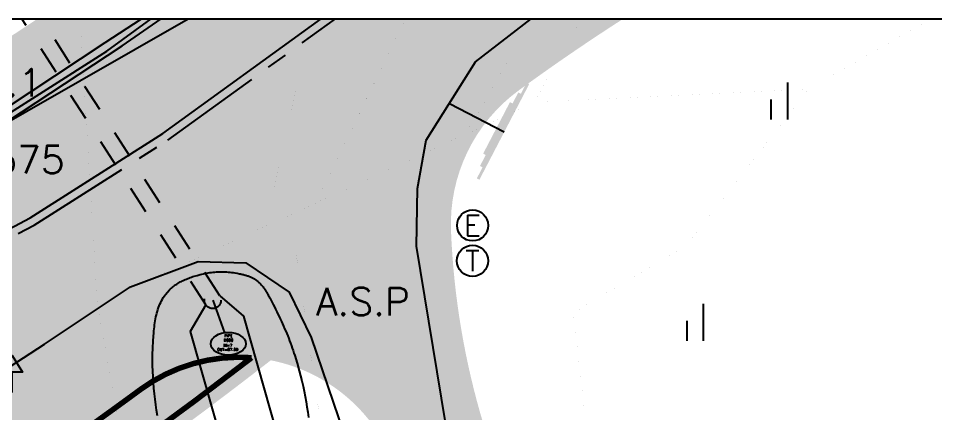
# Model space of a CAD drawing. Header units: millimetres. Extents: x 9 to 403, y 12 to 283.
# Drawn here: x 136.38 to 169.51, y 268.31 to 282.61 of the extents above; entities that cross this region are included whole.
import ezdxf
from ezdxf.enums import TextEntityAlignment as Align

# ---------------------------------------------------------------- set-up
doc = ezdxf.new("R2010")
doc.units = ezdxf.units.MM
for name, pattern in [('CENTER', [2, 1.25, -0.25, 0.25, -0.25]), ('HIDDEN', [2, 1, -1]), ('PHANTOM2', [12.5, 10, -0.5, 0.5, -0.5, 0.5, -0.5])]:
    doc.linetypes.add(name, pattern=pattern)
for name, color, linetype in [('0상수', 5, '상수'), ('0오수', 152, '오수'), ('0통신', 20, 'KT'), ('1-1CON', 35, 'Continuous'), ('1-CEN', 2, 'CENTER'), ('1-ROAD', 1, 'Continuous'), ('1-SIM', 8, 'Continuous'), ('1-TEXT', 7, 'Continuous'), ('1-구조물상세', 7, 'Continuous'), ('1-도로교통표지', 4, 'Continuous'), ('1-물선', 5, 'Continuous'), ('1-배수관', 134, 'HIDDEN'), ('1-측량기준점', 6, 'Continuous'), ('ADA030', 1, 'Continuous'), ('LSMD_CONT_LDREG_41500', 1, 'Continuous'), ('NR', 7, 'Continuous'), ('사업부지', 7, 'Continuous'), ('솔리드', 7, 'PHANTOM2'), ('체신주', 4, 'Continuous'), ('한전주', 4, 'Continuous')]:
    doc.layers.add(name, color=color, linetype=linetype)
doc.styles.add('ghs', font='romans.shx', dxfattribs={"bigfont": 'ghs.shx'})
doc.styles.add('LT', font='')
doc.styles.get('LT').set_extended_font_data('GulimChe')
doc.linetypes.add('KT', pattern='A,0.5,-0.05,["KT",LT,S=0.1,R=0,X=0,Y=-0.05],-0.2', length=0.75)
doc.linetypes.add('상수', pattern='A,0.5,-0.05,["상수",LT,S=0.1,R=0,X=0,Y=-0.05],-0.4', length=0.95)
doc.linetypes.add('오수', pattern='A,0.5,-0.05,["오수",LT,S=0.1,R=0,X=0,Y=-0.05],-0.4', length=0.95)

# ---------------------------------------------------------------- blocks, each defined once
blk = doc.blocks.new('A$C0C523BD5')
at = {"layer": '1-SIM'}
for p, q in [((0.3944576354988385, 0.8915101256570778), (0.3944576354988385, 1.2741656974e-06)), ((1.9774597604e-06, 0.4800446797744371), (1.9774597604e-06, 1.2741656974e-06))]:
    blk.add_line(p, q, dxfattribs=at)

msp = doc.modelspace()

# ---------------------------------------------------------------- hatches: boundary and pattern name
at = {"layer": '사업부지', "linetype": 'Continuous'}
h = msp.add_hatch(dxfattribs=at)
h.set_pattern_fill('AR-HBONE', color=8, scale=0.1, style=0)
h.set_pattern_definition([(45, (-264162.2288607929, -408044.1227390573), (0, 0.565685424949238), [1.200000000000001, -0.4000000000000004]), (135, (-264161.9460180823, -408043.8398963449), (0, 0.565685424949238), [1.2, -0.4])])
edge = h.paths.add_edge_path()
edge.add_arc((42.12451014179612, 403.1516220995514), 167.8763729078396, 305.04704411984983, 307.70786931805213, ccw=False)
edge.add_arc((86.21545630950357, 343.6343522246285), 93.85116634003488, 299.4516781452446, 303.87560990241093, ccw=False)
edge.add_arc((86.21545632440473, 343.6343521650239), 93.85116628061864, 295.5043352587089, 299.45167815493414, ccw=False)
edge.add_arc((86.21545632440473, 343.6343521445348), 93.85116626187155, 289.50436403232584, 295.5043352643316, ccw=False)
edge.add_arc((122.0577194716396, 242.443418398249), 13.50000000372458, 109.504364028656, 179.5711671861231)
edge.add_line((108.5580975737038, 242.5444588062643), (108.5580712433519, 232.9560848322986))
edge.add_line((108.5580712433519, 232.9560848322986), (108.5580712433519, 225.6443452264472))
edge.add_arc((119.0580712433519, 225.6443452292411), 10.5, 180, 229.9246559549909)
edge.add_arc((111.3325384135904, 216.4619630460917), 1.500000001419938, 3.9239267835000646e-07, 49.92465644921782, ccw=False)
edge.add_line((112.8325384135904, 216.4619630554049), (112.8325384135904, 215.385556758131))
edge.add_arc((119.0580712433519, 225.6443452366917), 12.00000000259576, 180.0000000489142, 238.74858291482678, ccw=False)
edge.add_line((107.0580712433519, 225.6443452264472), (107.0580712433519, 242.5461493290319))
edge.add_line((107.0580712433519, 242.5461493290319), (107.0598004337015, 242.1935692268713))
edge.add_arc((122.0577194716396, 242.4434184019743), 15.00000000262144, 109.5043640337733, 180.9543976849643, ccw=False)
edge.add_arc((86.21545632440473, 343.6343522190406), 92.35116633281284, 289.5043640166975, 295.5043352487222)
edge.add_arc((86.21545632440473, 343.6343521482601), 92.35116626892258, 295.5043352676297, 299.451678163788)
edge.add_arc((86.21545632440473, 343.6343520784109), 92.35116620876262, 299.4516781848099, 303.8661131559016)
edge.add_arc((42.12451014179612, 403.1516223277255), 166.3763730910781, 305.0523343342352, 305.9903592438725)
edge.add_arc((42.12524332363034, 403.1505942444606), 166.375110389872, 305.990363001407, 306.3711597208951)
edge.add_arc((144.3460389103356, 264.3554659585758), 6.00000001322138, 85.62546798903583, 126.37116155438889, ccw=False)
at = {"layer": '솔리드'}
h = msp.add_hatch(color=253, dxfattribs=at)
edge = h.paths.add_edge_path()
edge.add_line((64.08367423970128, 282.5870417121156), (55.60083212215329, 282.5870417093216))
edge.add_line((55.60083212215329, 282.5870417093216), (56.76612620312596, 276.1838504771991))
edge.add_line((56.76612620312596, 276.1838504771991), (56.96147021908189, 275.5762201573058))
edge.add_line((56.96147021908189, 275.5762201573058), (56.97315868992234, 273.8351623134046))
edge.add_line((56.97315868992234, 273.8351623134046), (56.70717270929242, 271.7933946808158))
edge.add_line((56.70717270929242, 271.7933946808158), (56.3130308713379, 270.1164889267935))
edge.add_line((56.3130308713379, 270.1164889267935), (55.93425292033578, 269.422347455035))
edge.add_line((55.93425292033578, 269.422347455035), (39.18300758559133, 267.3951009854032))
edge.add_line((39.18300758559133, 267.3951009854032), (25.72524774331475, 265.8147321732073))
edge.add_line((25.72524774331475, 265.8147321732073), (21.89082052070523, 264.7464956433802))
edge.add_line((21.89082052070523, 264.7464956433802), (15.47544749338056, 262.6152772528409))
edge.add_line((15.47544749338056, 262.6152772528409), (15.47544749338056, 253.874119225639))
edge.add_line((15.47544749338056, 253.874119225639), (24.71161598224069, 254.9066335267677))
edge.add_line((24.71161598224069, 254.9066335267677), (26.3011113728943, 255.0353532123669))
edge.add_line((26.3011113728943, 255.0353532123669), (32.15791005153085, 255.5096454180135))
edge.add_line((32.15791005153085, 255.5096454180135), (36.38042305666829, 255.5020278047128))
edge.add_line((36.38042305666829, 255.5020278047128), (46.55284182984258, 251.7336701785504))
edge.add_line((46.55284182984258, 251.7336701785504), (76.58325885493184, 251.6794938908248))
edge.add_arc((76.55619818229104, 236.6795182681932), 15.00000003118771, 78.46304093438943, 89.89663578860677, ccw=False)
edge.add_line((79.55619821209336, 251.3764567558943), (79.55619821209336, 250.8216539227693))
edge.add_arc((81.5561981971922, 250.8216539199753), 2, 180, 226.7599299931512)
edge.add_line((80.18608470518018, 249.3646745036646), (80.64101714152719, 249.0605974232136))
edge.add_line((80.64101714152719, 249.0605974232136), (96.55001732963945, 244.8925973751872))
edge.add_line((96.55001732963945, 244.8925973751872), (109.0789508696261, 241.6749126610636))
edge.add_arc((122.0561982120934, 242.4437113904684), 13.00000000283957, 109.50436407979521, 183.3903568226307, ccw=False)
edge.add_arc((86.21393503505612, 343.634645113471), 94.35116625476604, 289.5043640466723, 303.8787157517178)
edge.add_arc((42.12371973950292, 403.1508862615852), 168.3751109129444, 305.0453031663802, 307.8752507476966)
edge.add_arc((144.3445176358881, 264.355758964765), 5.999999991632645, 18.07421790772878, 78.9291071887377, ccw=False)
edge.add_arc((180.2132580753031, 276.0616085824846), 31.73053745405447, 198.0742180429171, 211.3369522482945)
edge.add_line((153.1114573653402, 259.559505520138), (156.1008899535599, 261.3797507628157))
edge.add_arc((180.2132581945124, 276.0616083058818), 28.23053742190248, 182.3087426959179, 211.336951702403, ccw=False)
edge.add_arc((158.0007661904755, 275.1660676167636), 5.999999997156491, 126.1506389510659, 182.3087428414468, ccw=False)
edge.add_arc((199.4916721757116, 218.3748101682692), 76.33308041939395, 122.73177354833709, 126.1512910509303, ccw=False)
edge.add_line((158.2178489144507, 282.5870417121156), (137.0631814028683, 282.5870417139782))
edge.add_line((137.0631814028683, 282.5870417139782), (133.6807665701571, 280.3583113921164))
edge.add_arc((86.21393507975961, 343.6346451497926), 79.10116627093758, 284.97397416578605, 306.87544963241874, ccw=False)
edge.add_arc((86.44776192564393, 360.9857282030686), 95.91831179850092, 277.1446857016844, 282.1599337332252, ccw=False)
edge.add_line((98.37763756770516, 265.812199292454), (97.44783203560735, 265.7022857784583))
edge.add_line((97.44783203560735, 265.7022857784583), (91.89151907224084, 267.6660974107041))
edge.add_line((91.89151907224084, 267.6660974107041), (90.01044330257798, 267.8985688236831))
edge.add_line((90.01044330257798, 267.8985688236831), (71.74873097497846, 268.1902366063847))
edge.add_line((71.74873097497846, 268.1902366063847), (68.85864921171094, 272.0771605127781))
edge.add_line((68.85864921171094, 272.0771605127781), (67.40558009106542, 274.7495277949898))
edge.add_line((67.40558009106542, 274.7495277949898), (65.53801833350087, 278.9409176322921))
edge.add_line((65.53801833350087, 278.9409176322921), (64.55770245451356, 281.8246044318481))
edge.add_line((64.55770245451356, 281.8246044318481), (64.08367423970128, 282.5870417055963))

# ---------------------------------------------------------------- linework, layer by layer
for points, elevation in [([(15.47544749338056, 282.5870417121156), (277.7982979293528, 282.5870417121156), (277.7982979293528, 39.85704173029501), (15.47544749338056, 39.85704173029501)], 109.4066817376595), ([(15.47544752551119, 282.5870417137454), (277.7982979465822, 282.5870417137454), (277.7982979465822, 39.8570417309935), (15.47544752551119, 39.8570417309935)], 109.4066817376595), ([(15.47544751061002, 282.5870417137454), (277.7982979465822, 282.5870417137454), (277.7982979465822, 39.85704173192482), (15.47544751061002, 39.85704173192482)], 195.3093634753188)]:
    msp.add_lwpolyline(points, close=True, dxfattribs=dict(elevation=elevation))
at = {"layer": '0상수', "ltscale": 2, "elevation": 85.90268173765944}
msp.add_lwpolyline([(66.61046475661794, 260.0970460134382), (98.63255727780859, 262.4989470462139), (111.2568494279484, 264.5323566137637), (116.9305304337839, 266.3429576190944), (121.6735064138273, 268.0399399935092), (126.3146033038, 270.0470624179403), (132.2639441092114, 272.9877936295057), (136.8016956050495, 275.3932405463244), (141.6040764052967, 278.4480329775075), (147.3217370708088, 282.5870417174707)], dxfattribs=at)
at = {"layer": '0오수', "elevation": 85.90268173765944}
msp.add_lwpolyline([(78.87491600705187, 263.1285148472349), (105.4216933001379, 265.8347397805015), (105.4216933001379, 265.8347397805015), (121.1136933018068, 270.3377397791306), (142.5101682294707, 282.5870417137454)], dxfattribs=at)
at = {"layer": '0통신', "ltscale": 2, "elevation": 85.90268173765944}
msp.add_lwpolyline([(66.34119372559587, 263.6869614873837), (98.2109248389105, 266.0774342543269), (110.4187228281597, 268.0437586181621), (115.7765757490496, 269.7535716821263), (120.3512637515167, 271.3903425405557), (124.8015233476261, 273.3149340799833), (130.6229538072447, 276.1924398061643), (134.9897232998709, 278.5072497394691), (139.5806736548046, 281.4275513519357), (141.1824031521181, 282.5870417100201)], dxfattribs=at)
at = {"layer": '1-1CON', "color": 8, "linetype": 'Continuous', "elevation": 174.9026817376594}
msp.add_lwpolyline([(141.4047877092461, 268.2413204512383), (141.3735913683275, 268.4390594572584), (141.3447219778399, 268.6374476714815), (141.3183994193176, 268.8365645934651), (141.2948437233071, 269.036489722767), (141.2742748309473, 269.2373025580133), (141.2569126833777, 269.4390825996931), (141.2429772515396, 269.6419093510891), (141.2326884914736, 269.8458623043085), (141.2262664039234, 270.0510209654282), (141.2239309300284, 270.2574648330743), (141.2259020407299, 270.4652734068046), (141.2323996622662, 270.674526184314), (141.2474488515953, 270.9566301372657), (141.2713946004013, 271.2416059518988), (141.2781090636353, 271.3137452802445), (141.2855747987131, 271.3858724920834), (141.2938830901484, 271.4578897231082), (141.3031251926521, 271.5296991220499), (141.3133923460344, 271.601202827395), (141.3247758497099, 271.6723029869432), (141.3373669434885, 271.7429017382498), (141.3512569118838, 271.812901228183), (141.3665370245079, 271.8822035989548), (141.3832984913687, 271.9507109927769), (141.4016326714853, 272.018325551861), (141.4216307599644, 272.0849494184191), (141.4433840264181, 272.1504847383882), (141.4669837404589, 272.21483365398), (141.4925212015013, 272.2778983074064), (141.5200876493553, 272.3395808390165), (141.5497743387322, 272.3997833966101), (141.5816725690464, 272.458408119605), (141.6158735503058, 272.5153571520756), (141.652468596826, 272.5705326353024), (141.6915489633183, 272.6238367170851), (141.7625245202879, 272.7113015348847), (141.8412447322706, 272.7927655647333), (141.8750281680922, 272.825405058899), (141.9100213993887, 272.8570451042439), (141.9461685021023, 272.8876979495222), (141.9834137011866, 272.9173758434887), (142.0217010427813, 272.946091035829), (142.0609746922354, 272.973855773435), (142.1011787999968, 273.0006823059927), (142.1422575016121, 273.026582881325), (142.1841548581223, 273.0515697519119), (142.2268150944809, 273.0756551627825), (142.2701823015312, 273.0988513608287), (142.3142006297211, 273.1211706003929), (142.3588141698937, 273.1426251292984), (142.4039670724968, 273.1632271916429), (142.4496034879784, 273.1829890427003), (142.495667551885, 273.2019229247059), (142.5421033997635, 273.2200410929332), (142.5888550926546, 273.2373557914804), (142.6358668406109, 273.2538792718957), (142.683082779179, 273.2696237820024), (142.7304469992022, 273.2846015696238), (142.8367900301317, 273.3164738244201), (142.9433166582684, 273.3446190836663), (143.0023605127434, 273.3590606231998), (143.0614597101311, 273.3723577284078), (143.1206137288908, 273.3845095909024), (143.1798221219877, 273.3955153873945), (143.2390843678812, 273.4053743085648), (143.2984000344376, 273.4140855376432), (143.357768585215, 273.4216482559974), (143.4171895582775, 273.4280616552393), (143.4766624916891, 273.4333249139423), (143.536186849008, 273.4374372227873), (143.5957621981005, 273.4403977594162), (143.6553880025248, 273.4422057135786), (143.7150638301472, 273.4428602694358), (143.7747891594271, 273.4423606102179), (143.8345635284285, 273.4407059238116), (143.8943864603142, 273.4378953915844), (143.9542574186424, 273.4339282004918), (144.0141759861807, 273.4288035319011), (144.0741416562895, 273.4225205755616), (144.1341539223293, 273.415078512841), (144.1942122925619, 273.4064765288318), (144.2828085620503, 273.392085807846), (144.3715029407839, 273.3751712455238), (144.4000133771996, 273.3694530655454), (144.4284869183401, 273.3634388777251), (144.4569000799755, 273.3571111890311), (144.4852293331722, 273.3504525045688), (144.5134511937002, 273.3434453368942), (144.5415420879225, 273.3360721901814), (144.5694785912136, 273.3283155779178), (144.5972371299366, 273.3201580014835), (144.6247941900591, 273.3115819762285), (144.6521263022522, 273.3025700063268), (144.6792099077801, 273.2931046006094), (144.7060215373139, 273.2831682679067), (144.7325376172165, 273.2727435170497), (144.7587347079615, 273.2618128522123), (144.7845892657141, 273.250358786882), (144.8100777615408, 273.2383638270954), (144.8351767112116, 273.2258104798208), (144.8598625857929, 273.2126812557514), (144.8841119010548, 273.1989586627866), (144.9079010833601, 273.1846252078946), (144.9312066633801, 273.1696633989746), (144.9819842476944, 273.1349014784033), (145.0301295865873, 273.0968490247438), (145.0558900733093, 273.074926417769), (145.0809134144882, 273.0520924334238), (145.1052305598358, 273.0283909165124), (145.1288725186686, 273.0038657043884), (145.1518703003029, 272.9785606371994), (145.1742548842529, 272.9525195597495), (145.1960573096375, 272.9257863084609), (145.2173085708718, 272.898404725344), (145.2380396027664, 272.8704186496149), (145.2582815189461, 272.8418719242151), (145.2780652393202, 272.8128083883608), (145.297421758304, 272.7832718812684), (145.3163821299175, 272.753306244948), (145.3349773336748, 272.7229553195472), (145.3532383788923, 272.6922629442821), (145.3711962152819, 272.6612729630257), (145.3888819117645, 272.6300292140628), (145.4063264478544, 272.5985755347471), (145.4235608030657, 272.5669557726766), (145.4406160314182, 272.535213762411), (145.4575230528216, 272.5033933478231), (145.5206167001824, 272.3836874733503), (145.5824936677317, 272.264112581947), (145.6272375930647, 272.1764153004448), (145.6713030238251, 272.0887624523426), (145.7146783520083, 272.0011409767727), (145.7573519398073, 271.9135378147299), (145.7993121792177, 271.8259399090717), (145.8405475218395, 271.7383342045183), (145.8810462702612, 271.6507076429958), (145.920796890984, 271.5630471654991), (145.9597877909044, 271.4753397148858), (145.9980073173145, 271.3875722340132), (146.0354438622097, 271.2997316657389), (146.0720858473877, 271.2118049510578), (146.1079216797451, 271.1237790346901), (146.142939721475, 271.0356408576305), (146.1771283794741, 270.9473773599426), (146.2104760308365, 270.8589754882092), (146.2429711271624, 270.7704221815626), (146.2746019859413, 270.6817043856541), (146.3053570587734, 270.5928090414787), (146.335224722753, 270.5037230909626), (146.3641933996777, 270.4144334769632), (146.4494517196516, 270.1424556909884), (146.526194830666, 269.8683562758202), (146.5741268445353, 269.6835334016765), (146.6187809903721, 269.4978094859804), (146.6604347426991, 269.3112114886577), (146.6993655611376, 269.1237663780163), (146.7358509202103, 268.9355011223639), (146.7701682795386, 268.7464426825578), (146.8025951285462, 268.5566180269058), (146.833408971558, 268.366054119059), (146.8628872085909, 268.1747779254625)], dxfattribs=at)
at = {"layer": '1-CEN', "ltscale": 3, "elevation": 85.90268173765944}
msp.add_lwpolyline([(78.9896933038334, 260.7247397801663), (98.66769333673517, 262.2007397790263), (111.32669330133, 264.2397397788997), (117.0266933043102, 266.0587397790338), (121.783693303595, 267.7607397795479), (126.4406933237414, 269.7747397790487), (132.4006933022837, 272.7207397795106), (136.9526933182577, 275.1337397801514), (141.7726933260063, 278.1997397779311), (147.8333482195238, 282.5870417174707)], dxfattribs=at)
at = {"layer": '1-ROAD', "elevation": 85.90268173765944}
for points in [[(78.56569332374136, 268.3477397798384), (88.98869330180685, 268.2487397813062), (91.41169330967466, 267.7177397790189), (97.4686933357815, 265.5027397791679), (101.6496933002571, 266.278739781567), (107.0126933355431, 267.2887397794808), (112.3556933153967, 268.6937397806729), (117.1216933180193, 270.1837397790338), (122.4976933051447, 271.9197397813956), (126.1026933242182, 273.743739781418), (130.4536933202843, 276.165739777946), (134.9776933242182, 278.7287397789593), (139.5206933219532, 281.7297397809858), (140.8274418462614, 282.5870417100201)], [(79.02669330431024, 256.2777397804717), (99.04769331706564, 257.3307397798459), (106.3036932994227, 258.2107397806654), (111.2196933378081, 259.1597397806878), (115.6456933219532, 260.2707397802557), (120.2356933106283, 261.969739780278), (125.2726933260063, 263.8077397788699), (130.1036933262448, 266.1237397813062), (137.3296933223108, 270.8317397790785), (140.4326933373312, 272.8967397804196), (142.8706933010916, 273.8197397799055), (144.5926933039526, 273.7657397812987), (146.1596933205227, 272.7087397803376), (146.9520241667132, 271.0708690290163), (148.7366932977537, 265.829739779682), (150.0726933379273, 261.9177397792051), (153.4916933376888, 263.4677397790189), (151.8126933027605, 268.0007397807027), (150.7546933044295, 274.3737397794436), (150.7546933044295, 274.3737397794436), (150.7936933238606, 276.461739779898), (151.1116932977537, 278.2057397798459), (152.8916932989458, 281.0377397802482), (154.9051775087217, 282.5870417137454)]]:
    msp.add_lwpolyline(points, dxfattribs=at)
at = {"layer": '1-구조물상세', "linetype": 'Continuous', "elevation": 85.90268173765944}
msp.add_lwpolyline([(143.3986932982306, 272.4147397815074), (143.8229626466135, 271.243222871312)], dxfattribs=at)
at = {"layer": '1-구조물상세', "linetype": 'Continuous'}
msp.add_ellipse((143.9613183636765, 270.8433061330403), major_axis=(-0.6311817647027782, 0), ratio=0.6493933918960952, dxfattribs=at)
at = {"layer": '1-도로교통표지', "linetype": 'Continuous', "elevation": 85.90268173765944}
msp.add_lwpolyline([(136.1536933381657, 269.0757397799576), (136.1536933381657, 269.8152166954065), (135.7786933381657, 269.8152166954065), (136.1536933381657, 270.415216695034), (136.1536933381657, 270.415216695034), (136.5286933381657, 269.8152166954065), (136.1536933381657, 269.8152166954065)], dxfattribs=at)
at = {"layer": '1-물선'}
for points in [[(143.6510766793589, 272.5769206476222), (144.5087025363545, 271.8344065476964), (147.1993484546045, 262.3648901809762), (149.302112375627, 256.6129017523314), (151.5499303836922, 252.9549581282596), (154.8499277581076, 251.0675861914466), (160.0442977894644, 248.6422875863324), (164.8111355502705, 246.4289155578996), (168.6323231060604, 244.4099812176834), (173.8361548085312, 240.3639999390404), (177.7318914283613, 235.5056870099912), (184.3527743418316, 231.6135129346336), (193.3694790650705, 227.9486147300164), (207.4110210139851, 224.1902031390752), (221.045803179274, 220.4986285227175), (234.7617828447918, 218.321709570923), (247.7345493335823, 217.4142718571062), (261.8499348957638, 216.2563264905299), (269.8638336111406, 216.3747008121396), (277.2070481677155, 216.82009326432), (277.797902916799, 216.8353707385073)], [(143.1463099469046, 272.2525589116673), (142.5848554570774, 271.2877692007283), (145.2956370760302, 261.7473868536587), (147.4927811671595, 255.7372269066806), (150.1134562392334, 251.4725214321921), (153.9288200039963, 249.2903953022147), (159.2000888187985, 246.8291919738809), (163.9222510506014, 244.636564001889), (167.5430635262827, 242.7234983420755), (172.4229290683369, 238.9294009045522), (176.4014952082733, 233.9677925505499), (183.4647669245104, 229.8155543417494), (192.7319075514177, 226.0488648307334), (206.891120453606, 222.2589569934468), (220.6265143056015, 218.540142079332), (234.5348170448641, 216.3326987461011), (247.5830052842001, 215.4199853227298), (261.6864156473974, 214.2630223366256), (268.9843416262964, 214.1401308416213), (277.3165343750815, 214.7784451576705), (277.7982667435507, 214.7823224053542)]]:
    msp.add_lwpolyline(points, dxfattribs=at)
at = {"layer": '1-배수관', "elevation": 85.90268173765944}
for points in [[(143.1463099469046, 272.2525589135299), (136.5053994406561, 282.5870417174707)], [(143.6510766793589, 272.5769206476222), (137.2186001588205, 282.5870417156081)]]:
    msp.add_lwpolyline(points, dxfattribs=at)
at = {"layer": '1-배수관'}
msp.add_circle((143.3986932982306, 272.4147397815074), 0.2999999999971182, dxfattribs=at)
at = {"layer": 'ADA030', "color": 8, "elevation": 85.90268173765944, "flags": 128}
msp.add_lwpolyline([(54.87105574203531, 282.5870417156081), (57.19933689130346, 279.1278519113372), (61.08483689023058, 273.2057519093911), (64.84723689151804, 268.3856519101943), (65.78903688980142, 266.2473519095043), (66.5481368799309, 265.5362519114102), (67.2862368871073, 265.222751910315), (69.10563688469927, 265.0309519101689), (73.63083687914411, 264.8988519101227), (78.0256368864874, 264.5510519114147), (89.54803689313928, 264.7994519104074), (95.10653688503305, 265.3071519103656), (97.32043688489, 265.6292519098903), (104.1694369067053, 266.8409519097592), (108.3741368849377, 267.8370519089336), (112.1047368843655, 268.6902519115071), (116.0409368921618, 269.7605519103641), (135.4594368834595, 278.5360519098873), (140.1262369055847, 281.6125519103194), (141.5418304104904, 282.5870417137454)], dxfattribs=at)
at = {"layer": 'LSMD_CONT_LDREG_41500', "color": 7, "linetype": 'Continuous', "const_width": 0.00026, "elevation": 85.90268173765944, "flags": 128}
for points in [[(138.6111205709248, 282.5870417137454), (139.2320772558531, 272.2875043509235), (140.4610772561363, 265.3765043504942), (124.9590772558084, 255.5635043495973), (104.2040772559202, 250.843504350673), (102.3590772553079, 251.4525043498548), (98.02107725572648, 259.5755043494688), (89.97607725580099, 267.396504349989), (119.4200772559933, 272.7305043507191), (135.2540772557339, 282.3235043491992), (135.5554240493301, 282.5870417137454)], [(147.2201774729846, 282.5870417137454), (146.742077255746, 281.6825043502437), (145.3360772561945, 275.1035043504495), (139.2320772558531, 272.2875043509235), (138.6111205709248, 282.5870417137454)], [(150.3642633683129, 282.5870417137454), (147.1090772552496, 275.9205043501394), (146.2120772554271, 275.5075043495568), (145.3360772561945, 275.1035043504495), (146.742077255746, 281.6825043502437), (147.2201774729846, 282.5870417137454)], [(155.3262768357025, 282.5870417137454), (154.1580772558308, 281.222504349466), (152.531077255503, 278.4195043502083), (147.1090772552496, 275.9205043501394), (150.3642633683129, 282.5870417137454)], [(156.8703629713935, 282.5870417137454), (156.3920772560022, 282.157504350104), (155.0220772558904, 279.5675043501366), (152.531077255503, 278.4195043502083), (154.1580772558308, 281.222504349466), (155.3262768357025, 282.5870417137454)], [(169.3370332165003, 282.5870417137454), (164.9320772560976, 280.0475043506418), (155.0220772558904, 279.5675043501366), (156.3920772560022, 282.157504350104), (156.8703629713935, 282.5870417137454)], [(277.7982979465822, 221.3803508195384), (250.8120772559276, 221.0275043510306), (215.9920772556296, 225.8875043503764), (191.8620772557414, 232.7675043493333), (175.5420772553852, 244.8575043491843), (152.8420772553153, 255.6575043501622), (147.7520772554643, 264.7875043509235), (146.2120772554271, 275.5075043495568), (147.1090772552496, 275.9205043501394), (152.531077255503, 278.4195043502083), (155.0220772558904, 279.5675043501366), (164.9320772560976, 280.0475043506418), (160.4820772558531, 274.3675043508816), (156.4220772553316, 271.9675043505091), (157.1220772555179, 265.7975043507), (160.8720772555179, 261.1975043508979), (183.6320772552943, 248.0675043501366), (194.2420772556296, 238.7775043511471), (207.5820772554806, 233.6375043503764), (223.1220772555179, 229.4375043493752), (231.9320772561558, 229.5875043497477), (266.0820772554806, 227.0375043508071), (272.7920772554434, 228.4675043505673), (277.7982979465822, 228.0665685140235)], [(174.0820772554806, 221.3575043491261), (165.9420772557577, 233.1175043508816), (146.7620772561139, 242.7075043507326), (145.3020772562094, 245.7175043504509), (144.9720772560767, 247.4965043496164), (143.9020772557786, 253.2675043494497), (142.3390772556967, 256.7455043495689), (141.7720772558904, 258.007504349615), (140.4610772561363, 265.3765043504942), (139.2320772558531, 272.2875043509235), (145.3360772561945, 275.1035043504495), (146.2120772554271, 275.5075043495568), (147.7520772554643, 264.7875043509235), (152.8420772553153, 255.6575043501622), (175.5420772553852, 244.8575043491843)]]:
    msp.add_lwpolyline(points, dxfattribs=at)
at = {"layer": 'NR', "linetype": 'Continuous'}
msp.add_line((151.9471271087031, 279.5349243539209), (153.9308195908169, 278.5031951763491), dxfattribs=at)
for points in [[(154.8306009520392, 280.2331932899366), (153.0310382146935, 276.773197060899), (154.7374472071032, 280.2816430576901), (152.9378844697575, 276.8216468286524)], [(154.5298053671221, 279.8824127237136), (153.1455263097386, 277.2208771626289), (154.4366516221861, 279.9308624905358), (153.0523725648026, 277.269326929451)], [(154.2290097673039, 279.5316321565593), (153.2600144196848, 277.6685572634275), (154.1358560074667, 279.5800819215189), (153.1668606747488, 277.717007028387)]]:
    msp.add_solid(points, dxfattribs=at)
at = {"layer": '사업부지', "color": 8, "linetype": 'Continuous', "flags": 128}
msp.add_lwpolyline([(144.8036938931408, 270.337986499752, 0.2, 0.2, -0.0116105618111562), (138.5273205216589, 265.7144556257232, 0.2, 0.2, -0.0193054416059061), (132.3610751356545, 261.911507889378, 0.2, 0.2, -0.0172252358835446), (126.625834184474, 258.9287279515817, 0.2, 0.2, -0.0261857959588337), (117.5503576125565, 255.1687352598934, 0.2, 0.2, 0.3156192795315476), (108.5580975737038, 242.5444588062643, 0.2, 0.2, 0), (108.5580712433519, 232.9560848322986, 0.2, 0.2, 0), (108.5580712433519, 225.6443452264472, 0.2, 0.2, 0.2213497797253906), (112.29823000986, 217.6097608271344, 0.2, 0.2, -0.2213497797149131), (112.8325384135904, 216.4619630554049, 0.2, 0.2, 0), (112.8325384135904, 215.385556758131, 0.2, 0.2, -0.2621053124808501), (107.0580712433519, 225.6443452264472, 0.2, 0.2, 0), (107.0580712433519, 242.5461493290319, 0.2, 0.2, 0), (107.0598004337015, 242.1935692268713, 0.2, 0.2, -0.3222687361992715), (117.0495396133127, 256.5826593532516, 0.2, 0.2, 0.026185795958866), (125.9799651231232, 260.2825570122628, 0.2, 0.2, 0.0172252358835427), (131.6235411192837, 263.2176639155774, 0.2, 0.2, 0.0192639886473972), (137.6785233940544, 266.9512990105255, 0.2, 0.2, 0.0040929286394107), (139.8954387630882, 268.5338559055059, 0, 0, 0), (139.8954387630882, 268.5338559055059, 0.2, 0.2, 0.0016615406630207), (140.7879567917051, 269.1866202379866, 0.2, 0.2, -0.1796837819470698)], format="xyseb", close=True, dxfattribs=at)
at = {"layer": '사업부지', "color": 8, "linetype": 'Continuous', "ltscale": 10, "const_width": 0.2, "flags": 128}
for points in [[(144.8036938931408, 270.337986499752, -0.0116105618111562), (138.5273205216589, 265.7144556257232, -0.0193054416059061), (132.3610751356545, 261.911507889378, -0.0172252358835446), (126.625834184474, 258.9287279515817, -0.0261857959588337), (117.5503576125565, 255.1687352598934, 0.3156192795315476), (108.5580975737038, 242.5444588062643), (108.5580712433519, 232.9560848322986), (108.5580712433519, 225.6443452264472, 0.2213497797253906), (112.29823000986, 217.6097608271344, -0.2213497797149131), (112.8325384135904, 216.4619630554049), (112.8325384135904, 215.385556758131)], [(139.8954387630882, 268.5338559055059, 0.0016615406630207), (140.7879567917051, 269.1866202379866, -0.1796837819470698), (144.8036938931408, 270.337986499752, -0.1796837819470698)], [(139.8954387630882, 268.5338559055059, -0.0040929286394107), (137.6785233940544, 266.9512990105255, -0.0192639886473972), (131.6235411192837, 263.2176639155774, -0.0172252358835427), (125.9799651231232, 260.2825570122628, -0.026185795958866), (117.0495396133127, 256.5826593532516, 0.3222687361992715), (107.0598004337015, 242.1935692268713), (107.0580712433519, 242.5461493290319), (107.0580712433519, 225.6443452264472, 0.26210531248085), (112.8325384135904, 215.385556758131, 0.26210531248085)]]:
    msp.add_lwpolyline(points, format="xyb", dxfattribs=at)
at = {"layer": '체신주', "linetype": 'Continuous'}
msp.add_circle((152.7846933205227, 273.8397397803898), 0.5625, dxfattribs=at)
at = {"layer": '한전주', "linetype": 'Continuous'}
msp.add_circle((152.7866933096747, 275.1217397791157), 0.5625, dxfattribs=at)

# ---------------------------------------------------------------- block references
at = {"layer": '1-SIM', "xscale": 1.5, "yscale": 1.5, "zscale": 1.5}
for p in [(163.5624069322447, 278.9511124514798), (160.5240562309126, 270.9521616599346)]:
    msp.add_blockref('A$C0C523BD5', p, dxfattribs=at)

# ---------------------------------------------------------------- texts
at = {"layer": '1-TEXT', "linetype": 'Continuous', "style": 'ghs'}
msp.add_text('A.S.P', height=0.9999999999999998, dxfattribs=at).set_placement((148.8254536737303, 271.86758437425), align=Align.CENTER)
at = {"layer": '1-구조물상세', "linetype": 'Continuous', "style": 'ghs'}
for s, p in [('D600', (143.9677889545063, 270.924830545188)), ('PIPE', (143.9677889545063, 271.0797451496879)), ('OUT=87.59', (143.941984896789, 270.5830973847593)), ('IN=?', (143.941984896789, 270.7370705059553))]:
    msp.add_text(s, height=0.1, dxfattribs=at).set_placement(p, align=Align.CENTER)
at = {"layer": '1-측량기준점', "extrusion": (2.7929265565e-06, -1.90342140571e-05, 0.9999999998149491), "style": 'ghs'}
for s, p in [('CP.1', (135.6940260722778, 279.7852213986195, -0.00494651119161915)), ('89.575', (135.6940260722196, 276.9971694092243, -0.004893442813340696))]:
    msp.add_text(s, height=0.9999977338354288, dxfattribs=at).set_placement(p, align=Align.CENTER)
at = {"layer": '체신주', "linetype": 'Continuous', "style": 'ghs'}
msp.add_text('T', height=0.7499999999999999, dxfattribs=at).set_placement((152.7822942484717, 273.4621402262534), align=Align.CENTER)
at = {"layer": '한전주', "linetype": 'Continuous', "style": 'ghs'}
msp.add_text('E', height=0.7499999999999999, dxfattribs=at).set_placement((152.7842942376236, 274.7441402259107), align=Align.CENTER)

doc.saveas('drawing.dxf')
